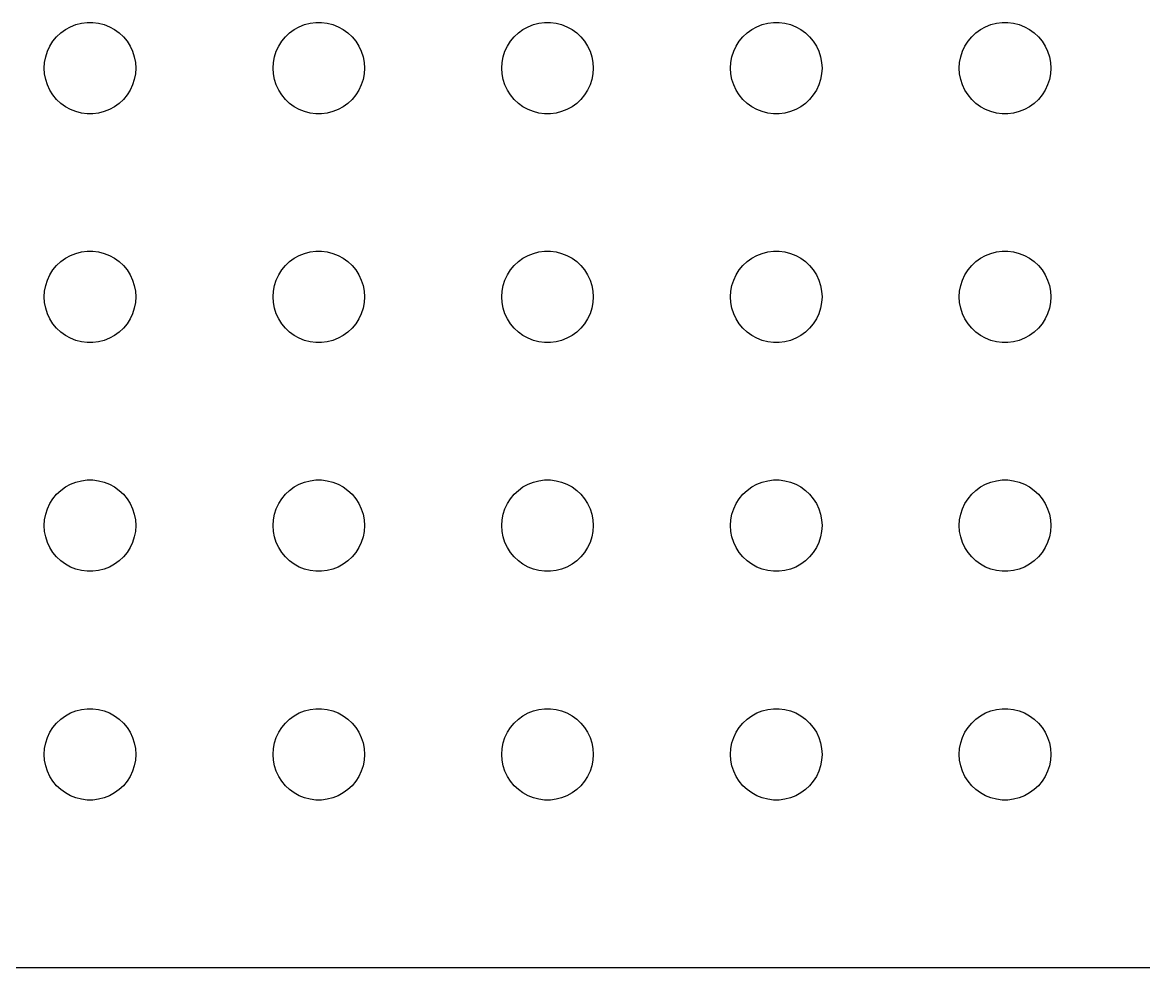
# Model space of a CAD drawing. Header units: metres. Extents: x -150 to 150, y -37 to 37.
# Drawn here: x -114.72 to -77.96, y -36.99 to -6 of the extents above; entities that cross this region are included whole.
import ezdxf

# ---------------------------------------------------------------- set-up
doc = ezdxf.new("R2010")
doc.units = ezdxf.units.M

msp = doc.modelspace()

# ---------------------------------------------------------------- linework, layer by layer
for p, q in [((-113.456, -6.34422), (-113.304, -6.23351)), ((-113.304, -6.23351), (-113.139, -6.14275)), ((-113.139, -6.14275), (-112.964, -6.07341)), ((-112.964, -6.07341), (-112.781, -6.02657)), ((-112.781, -6.02657), (-112.594, -6.00294)), ((-112.594, -6.00294), (-112.406, -6.00294)), ((-112.406, -6.00294), (-112.219, -6.02657)), ((-112.219, -6.02657), (-112.036, -6.07341)), ((-112.036, -6.07341), (-111.861, -6.14275)), ((-111.861, -6.14275), (-111.696, -6.23351)), ((-111.696, -6.23351), (-111.544, -6.34422)), ((-105.956, -6.34422), (-105.804, -6.23351)), ((-105.804, -6.23351), (-105.639, -6.14275)), ((-105.639, -6.14275), (-105.464, -6.07341)), ((-105.464, -6.07341), (-105.281, -6.02657)), ((-105.281, -6.02657), (-105.094, -6.00294)), ((-105.094, -6.00294), (-104.906, -6.00294)), ((-104.906, -6.00294), (-104.719, -6.02657)), ((-104.719, -6.02657), (-104.536, -6.07341)), ((-104.536, -6.07341), (-104.361, -6.14275)), ((-104.361, -6.14275), (-104.196, -6.23351)), ((-104.196, -6.23351), (-104.044, -6.34422)), ((-98.4561, -6.34422), (-98.3037, -6.23351)), ((-98.3037, -6.23351), (-98.1387, -6.14275)), ((-98.1387, -6.14275), (-97.9635, -6.07341)), ((-97.9635, -6.07341), (-97.7811, -6.02657)), ((-97.7811, -6.02657), (-97.5942, -6.00294)), ((-97.5942, -6.00294), (-97.4058, -6.00294)), ((-97.4058, -6.00294), (-97.2189, -6.02657)), ((-97.2189, -6.02657), (-97.0365, -6.07341)), ((-97.0365, -6.07341), (-96.8613, -6.14275)), ((-96.8613, -6.14275), (-96.6963, -6.23351)), ((-96.6963, -6.23351), (-96.5439, -6.34422)), ((-90.9561, -6.34422), (-90.8037, -6.23351)), ((-90.8037, -6.23351), (-90.6387, -6.14275)), ((-90.6387, -6.14275), (-90.4635, -6.07341)), ((-90.4635, -6.07341), (-90.2811, -6.02657)), ((-90.2811, -6.02657), (-90.0942, -6.00294)), ((-90.0942, -6.00294), (-89.9058, -6.00294)), ((-89.9058, -6.00294), (-89.7189, -6.02657)), ((-89.7189, -6.02657), (-89.5365, -6.07341)), ((-89.5365, -6.07341), (-89.3613, -6.14275)), ((-89.3613, -6.14275), (-89.1963, -6.23351)), ((-89.1963, -6.23351), (-89.0439, -6.34422)), ((-83.4561, -6.34422), (-83.3037, -6.23351)), ((-83.3037, -6.23351), (-83.1387, -6.14275)), ((-83.1387, -6.14275), (-82.9635, -6.07341)), ((-82.9635, -6.07341), (-82.7811, -6.02657)), ((-82.7811, -6.02657), (-82.5942, -6.00294)), ((-82.5942, -6.00294), (-82.4058, -6.00294)), ((-82.4058, -6.00294), (-82.2189, -6.02657)), ((-82.2189, -6.02657), (-82.0365, -6.07341)), ((-82.0365, -6.07341), (-81.8613, -6.14275)), ((-81.8613, -6.14275), (-81.6963, -6.23351)), ((-81.6963, -6.23351), (-81.5439, -6.34422)), ((-113.714, -6.61832), (-113.593, -6.47318)), ((-113.593, -6.47318), (-113.456, -6.34422)), ((-111.544, -6.34422), (-111.407, -6.47318)), ((-111.407, -6.47318), (-111.286, -6.61832)), ((-106.214, -6.61832), (-106.093, -6.47318)), ((-106.093, -6.47318), (-105.956, -6.34422)), ((-104.044, -6.34422), (-103.907, -6.47318)), ((-103.907, -6.47318), (-103.786, -6.61832)), ((-98.7135, -6.61832), (-98.5934, -6.47318)), ((-98.5934, -6.47318), (-98.4561, -6.34422)), ((-96.5439, -6.34422), (-96.4065, -6.47318)), ((-96.4065, -6.47318), (-96.2865, -6.61832)), ((-91.2135, -6.61832), (-91.0934, -6.47318)), ((-91.0934, -6.47318), (-90.9561, -6.34422)), ((-89.0439, -6.34422), (-88.9065, -6.47318)), ((-88.9065, -6.47318), (-88.7865, -6.61832)), ((-83.7135, -6.61832), (-83.5934, -6.47318)), ((-83.5934, -6.47318), (-83.4561, -6.34422)), ((-81.5439, -6.34422), (-81.4065, -6.47318)), ((-81.4065, -6.47318), (-81.2865, -6.61832)), ((-113.953, -7.12695), (-113.895, -6.9478)), ((-113.895, -6.9478), (-113.814, -6.77736)), ((-113.814, -6.77736), (-113.714, -6.61832)), ((-111.286, -6.61832), (-111.186, -6.77736)), ((-111.186, -6.77736), (-111.105, -6.9478)), ((-111.105, -6.9478), (-111.047, -7.12695)), ((-106.453, -7.12695), (-106.395, -6.9478)), ((-106.395, -6.9478), (-106.314, -6.77736)), ((-106.314, -6.77736), (-106.214, -6.61832)), ((-103.786, -6.61832), (-103.686, -6.77736)), ((-103.686, -6.77736), (-103.605, -6.9478)), ((-103.605, -6.9478), (-103.547, -7.12695)), ((-98.9529, -7.12695), (-98.8947, -6.9478)), ((-98.8947, -6.9478), (-98.8145, -6.77736)), ((-98.8145, -6.77736), (-98.7135, -6.61832)), ((-96.2865, -6.61832), (-96.1855, -6.77736)), ((-96.1855, -6.77736), (-96.1053, -6.9478)), ((-96.1053, -6.9478), (-96.0471, -7.12695)), ((-91.4529, -7.12695), (-91.3947, -6.9478)), ((-91.3947, -6.9478), (-91.3145, -6.77736)), ((-91.3145, -6.77736), (-91.2135, -6.61832)), ((-88.7865, -6.61832), (-88.6855, -6.77736)), ((-88.6855, -6.77736), (-88.6053, -6.9478)), ((-88.6053, -6.9478), (-88.5471, -7.12695)), ((-83.9529, -7.12695), (-83.8947, -6.9478)), ((-83.8947, -6.9478), (-83.8145, -6.77736)), ((-83.8145, -6.77736), (-83.7135, -6.61832)), ((-81.2865, -6.61832), (-81.1855, -6.77736)), ((-81.1855, -6.77736), (-81.1053, -6.9478)), ((-81.1053, -6.9478), (-81.0471, -7.12695)), ((-114, -7.5), (-113.988, -7.312)), ((-113.988, -7.312), (-113.953, -7.12695)), ((-111.047, -7.12695), (-111.012, -7.312)), ((-111.012, -7.312), (-111, -7.5)), ((-106.5, -7.5), (-106.488, -7.312)), ((-106.488, -7.312), (-106.453, -7.12695)), ((-103.547, -7.12695), (-103.512, -7.312)), ((-103.512, -7.312), (-103.5, -7.5)), ((-99, -7.5), (-98.9882, -7.312)), ((-98.9882, -7.312), (-98.9529, -7.12695)), ((-96.0471, -7.12695), (-96.0118, -7.312)), ((-96.0118, -7.312), (-96, -7.5)), ((-91.5, -7.5), (-91.4882, -7.312)), ((-91.4882, -7.312), (-91.4529, -7.12695)), ((-88.5471, -7.12695), (-88.5118, -7.312)), ((-88.5118, -7.312), (-88.5, -7.5)), ((-84, -7.5), (-83.9882, -7.312)), ((-83.9882, -7.312), (-83.9529, -7.12695)), ((-81.0471, -7.12695), (-81.0118, -7.312)), ((-81.0118, -7.312), (-81, -7.5)), ((-113.988, -7.68799), (-114, -7.5)), ((-113.953, -7.87303), (-113.988, -7.68799)), ((-111.012, -7.68799), (-111.047, -7.87303)), ((-111, -7.5), (-111.012, -7.68799)), ((-106.488, -7.68799), (-106.5, -7.5)), ((-106.453, -7.87303), (-106.488, -7.68799)), ((-103.512, -7.68799), (-103.547, -7.87303)), ((-103.5, -7.5), (-103.512, -7.68799)), ((-98.9882, -7.68799), (-99, -7.5)), ((-98.9529, -7.87303), (-98.9882, -7.68799)), ((-96.0118, -7.68799), (-96.0471, -7.87303)), ((-96, -7.5), (-96.0118, -7.68799)), ((-91.4882, -7.68799), (-91.5, -7.5)), ((-91.4529, -7.87303), (-91.4882, -7.68799)), ((-88.5118, -7.68799), (-88.5471, -7.87303)), ((-88.5, -7.5), (-88.5118, -7.68799)), ((-83.9882, -7.68799), (-84, -7.5)), ((-83.9529, -7.87303), (-83.9882, -7.68799)), ((-81.0118, -7.68799), (-81.0471, -7.87303)), ((-81, -7.5), (-81.0118, -7.68799)), ((-113.895, -8.05219), (-113.953, -7.87303)), ((-113.814, -8.22263), (-113.895, -8.05219)), ((-111.105, -8.05219), (-111.186, -8.22263)), ((-111.047, -7.87303), (-111.105, -8.05219)), ((-106.395, -8.05219), (-106.453, -7.87303)), ((-106.314, -8.22263), (-106.395, -8.05219)), ((-103.605, -8.05219), (-103.686, -8.22263)), ((-103.547, -7.87303), (-103.605, -8.05219)), ((-98.8947, -8.05219), (-98.9529, -7.87303)), ((-98.8145, -8.22263), (-98.8947, -8.05219)), ((-96.1053, -8.05219), (-96.1855, -8.22263)), ((-96.0471, -7.87303), (-96.1053, -8.05219)), ((-91.3947, -8.05219), (-91.4529, -7.87303)), ((-91.3145, -8.22263), (-91.3947, -8.05219)), ((-88.6053, -8.05219), (-88.6855, -8.22263)), ((-88.5471, -7.87303), (-88.6053, -8.05219)), ((-83.8947, -8.05219), (-83.9529, -7.87303)), ((-83.8145, -8.22263), (-83.8947, -8.05219)), ((-81.1053, -8.05219), (-81.1855, -8.22263)), ((-81.0471, -7.87303), (-81.1053, -8.05219)), ((-113.714, -8.38167), (-113.814, -8.22263)), ((-113.593, -8.52681), (-113.714, -8.38167)), ((-111.286, -8.38167), (-111.407, -8.52681)), ((-111.186, -8.22263), (-111.286, -8.38167)), ((-106.214, -8.38167), (-106.314, -8.22263)), ((-106.093, -8.52681), (-106.214, -8.38167)), ((-103.786, -8.38167), (-103.907, -8.52681)), ((-103.686, -8.22263), (-103.786, -8.38167)), ((-98.7135, -8.38167), (-98.8145, -8.22263)), ((-98.5934, -8.52681), (-98.7135, -8.38167)), ((-96.2865, -8.38167), (-96.4065, -8.52681)), ((-96.1855, -8.22263), (-96.2865, -8.38167)), ((-91.2135, -8.38167), (-91.3145, -8.22263)), ((-91.0934, -8.52681), (-91.2135, -8.38167)), ((-88.7865, -8.38167), (-88.9065, -8.52681)), ((-88.6855, -8.22263), (-88.7865, -8.38167)), ((-83.7135, -8.38167), (-83.8145, -8.22263)), ((-83.5934, -8.52681), (-83.7135, -8.38167)), ((-81.2865, -8.38167), (-81.4065, -8.52681)), ((-81.1855, -8.22263), (-81.2865, -8.38167)), ((-113.456, -8.65576), (-113.593, -8.52681)), ((-113.304, -8.76648), (-113.456, -8.65576)), ((-113.139, -8.85724), (-113.304, -8.76648)), ((-111.696, -8.76648), (-111.861, -8.85724)), ((-111.544, -8.65576), (-111.696, -8.76648)), ((-111.407, -8.52681), (-111.544, -8.65576)), ((-105.956, -8.65576), (-106.093, -8.52681)), ((-105.804, -8.76648), (-105.956, -8.65576)), ((-105.639, -8.85724), (-105.804, -8.76648)), ((-104.196, -8.76648), (-104.361, -8.85724)), ((-104.044, -8.65576), (-104.196, -8.76648)), ((-103.907, -8.52681), (-104.044, -8.65576)), ((-98.4561, -8.65576), (-98.5934, -8.52681)), ((-98.3037, -8.76648), (-98.4561, -8.65576)), ((-98.1387, -8.85724), (-98.3037, -8.76648)), ((-96.6963, -8.76648), (-96.8613, -8.85724)), ((-96.5439, -8.65576), (-96.6963, -8.76648)), ((-96.4065, -8.52681), (-96.5439, -8.65576)), ((-90.9561, -8.65576), (-91.0934, -8.52681)), ((-90.8037, -8.76648), (-90.9561, -8.65576)), ((-90.6387, -8.85724), (-90.8037, -8.76648)), ((-89.1963, -8.76648), (-89.3613, -8.85724)), ((-89.0439, -8.65576), (-89.1963, -8.76648)), ((-88.9065, -8.52681), (-89.0439, -8.65576)), ((-83.4561, -8.65576), (-83.5934, -8.52681)), ((-83.3037, -8.76648), (-83.4561, -8.65576)), ((-83.1387, -8.85724), (-83.3037, -8.76648)), ((-81.6963, -8.76648), (-81.8613, -8.85724)), ((-81.5439, -8.65576), (-81.6963, -8.76648)), ((-81.4065, -8.52681), (-81.5439, -8.65576)), ((-112.964, -8.92657), (-113.139, -8.85724)), ((-112.781, -8.97342), (-112.964, -8.92657)), ((-112.594, -8.99704), (-112.781, -8.97342)), ((-112.406, -8.99704), (-112.594, -8.99704)), ((-112.219, -8.97342), (-112.406, -8.99704)), ((-112.036, -8.92657), (-112.219, -8.97342)), ((-111.861, -8.85724), (-112.036, -8.92657)), ((-105.464, -8.92657), (-105.639, -8.85724)), ((-105.281, -8.97342), (-105.464, -8.92657)), ((-105.094, -8.99704), (-105.281, -8.97342)), ((-104.906, -8.99704), (-105.094, -8.99704)), ((-104.719, -8.97342), (-104.906, -8.99704)), ((-104.536, -8.92657), (-104.719, -8.97342)), ((-104.361, -8.85724), (-104.536, -8.92657)), ((-97.9635, -8.92657), (-98.1387, -8.85724)), ((-97.7811, -8.97342), (-97.9635, -8.92657)), ((-97.5942, -8.99704), (-97.7811, -8.97342)), ((-97.4058, -8.99704), (-97.5942, -8.99704)), ((-97.2189, -8.97342), (-97.4058, -8.99704)), ((-97.0365, -8.92657), (-97.2189, -8.97342)), ((-96.8613, -8.85724), (-97.0365, -8.92657)), ((-90.4635, -8.92657), (-90.6387, -8.85724)), ((-90.2811, -8.97342), (-90.4635, -8.92657)), ((-90.0942, -8.99704), (-90.2811, -8.97342)), ((-89.9058, -8.99704), (-90.0942, -8.99704)), ((-89.7189, -8.97342), (-89.9058, -8.99704)), ((-89.5365, -8.92657), (-89.7189, -8.97342)), ((-89.3613, -8.85724), (-89.5365, -8.92657)), ((-82.9635, -8.92657), (-83.1387, -8.85724)), ((-82.7811, -8.97342), (-82.9635, -8.92657)), ((-82.5942, -8.99704), (-82.7811, -8.97342)), ((-82.4058, -8.99704), (-82.5942, -8.99704)), ((-82.2189, -8.97342), (-82.4058, -8.99704)), ((-82.0365, -8.92657), (-82.2189, -8.97342)), ((-81.8613, -8.85724), (-82.0365, -8.92657)), ((-113.139, -13.6427), (-112.964, -13.5734)), ((-112.964, -13.5734), (-112.781, -13.5266)), ((-112.781, -13.5266), (-112.594, -13.5029)), ((-112.594, -13.5029), (-112.406, -13.5029)), ((-112.406, -13.5029), (-112.219, -13.5266)), ((-112.219, -13.5266), (-112.036, -13.5734)), ((-112.036, -13.5734), (-111.861, -13.6427)), ((-105.639, -13.6427), (-105.464, -13.5734)), ((-105.464, -13.5734), (-105.281, -13.5266)), ((-105.281, -13.5266), (-105.094, -13.5029)), ((-105.094, -13.5029), (-104.906, -13.5029)), ((-104.906, -13.5029), (-104.719, -13.5266)), ((-104.719, -13.5266), (-104.536, -13.5734)), ((-104.536, -13.5734), (-104.361, -13.6427)), ((-98.1387, -13.6427), (-97.9635, -13.5734)), ((-97.9635, -13.5734), (-97.7811, -13.5266)), ((-97.7811, -13.5266), (-97.5942, -13.5029)), ((-97.5942, -13.5029), (-97.4058, -13.5029)), ((-97.4058, -13.5029), (-97.2189, -13.5266)), ((-97.2189, -13.5266), (-97.0365, -13.5734)), ((-97.0365, -13.5734), (-96.8613, -13.6427)), ((-90.6387, -13.6427), (-90.4635, -13.5734)), ((-90.4635, -13.5734), (-90.2811, -13.5266)), ((-90.2811, -13.5266), (-90.0942, -13.5029)), ((-90.0942, -13.5029), (-89.9058, -13.5029)), ((-89.9058, -13.5029), (-89.7189, -13.5266)), ((-89.7189, -13.5266), (-89.5365, -13.5734)), ((-89.5365, -13.5734), (-89.3613, -13.6427)), ((-83.1387, -13.6427), (-82.9635, -13.5734)), ((-82.9635, -13.5734), (-82.7811, -13.5266)), ((-82.7811, -13.5266), (-82.5942, -13.5029)), ((-82.5942, -13.5029), (-82.4058, -13.5029)), ((-82.4058, -13.5029), (-82.2189, -13.5266)), ((-82.2189, -13.5266), (-82.0365, -13.5734)), ((-82.0365, -13.5734), (-81.8613, -13.6427)), ((-113.593, -13.9732), (-113.456, -13.8442)), ((-113.456, -13.8442), (-113.304, -13.7335)), ((-113.304, -13.7335), (-113.139, -13.6427)), ((-111.861, -13.6427), (-111.696, -13.7335)), ((-111.696, -13.7335), (-111.544, -13.8442)), ((-111.544, -13.8442), (-111.407, -13.9732)), ((-106.093, -13.9732), (-105.956, -13.8442)), ((-105.956, -13.8442), (-105.804, -13.7335)), ((-105.804, -13.7335), (-105.639, -13.6427)), ((-104.361, -13.6427), (-104.196, -13.7335)), ((-104.196, -13.7335), (-104.044, -13.8442)), ((-104.044, -13.8442), (-103.907, -13.9732)), ((-98.5934, -13.9732), (-98.4561, -13.8442)), ((-98.4561, -13.8442), (-98.3037, -13.7335)), ((-98.3037, -13.7335), (-98.1387, -13.6427)), ((-96.8613, -13.6427), (-96.6963, -13.7335)), ((-96.6963, -13.7335), (-96.5439, -13.8442)), ((-96.5439, -13.8442), (-96.4065, -13.9732)), ((-91.0934, -13.9732), (-90.9561, -13.8442)), ((-90.9561, -13.8442), (-90.8037, -13.7335)), ((-90.8037, -13.7335), (-90.6387, -13.6427)), ((-89.3613, -13.6427), (-89.1963, -13.7335)), ((-89.1963, -13.7335), (-89.0439, -13.8442)), ((-89.0439, -13.8442), (-88.9065, -13.9732)), ((-83.5934, -13.9732), (-83.4561, -13.8442)), ((-83.4561, -13.8442), (-83.3037, -13.7335)), ((-83.3037, -13.7335), (-83.1387, -13.6427)), ((-81.8613, -13.6427), (-81.6963, -13.7335)), ((-81.6963, -13.7335), (-81.5439, -13.8442)), ((-81.5439, -13.8442), (-81.4065, -13.9732)), ((-113.895, -14.4478), (-113.814, -14.2774)), ((-113.814, -14.2774), (-113.714, -14.1183)), ((-113.714, -14.1183), (-113.593, -13.9732)), ((-111.407, -13.9732), (-111.286, -14.1183)), ((-111.286, -14.1183), (-111.186, -14.2774)), ((-111.186, -14.2774), (-111.105, -14.4478)), ((-106.395, -14.4478), (-106.314, -14.2774)), ((-106.314, -14.2774), (-106.214, -14.1183)), ((-106.214, -14.1183), (-106.093, -13.9732)), ((-103.907, -13.9732), (-103.786, -14.1183)), ((-103.786, -14.1183), (-103.686, -14.2774)), ((-103.686, -14.2774), (-103.605, -14.4478)), ((-98.8947, -14.4478), (-98.8145, -14.2774)), ((-98.8145, -14.2774), (-98.7135, -14.1183)), ((-98.7135, -14.1183), (-98.5934, -13.9732)), ((-96.4065, -13.9732), (-96.2865, -14.1183)), ((-96.2865, -14.1183), (-96.1855, -14.2774)), ((-96.1855, -14.2774), (-96.1053, -14.4478)), ((-91.3947, -14.4478), (-91.3145, -14.2774)), ((-91.3145, -14.2774), (-91.2135, -14.1183)), ((-91.2135, -14.1183), (-91.0934, -13.9732)), ((-88.9065, -13.9732), (-88.7865, -14.1183)), ((-88.7865, -14.1183), (-88.6855, -14.2774)), ((-88.6855, -14.2774), (-88.6053, -14.4478)), ((-83.8947, -14.4478), (-83.8145, -14.2774)), ((-83.8145, -14.2774), (-83.7135, -14.1183)), ((-83.7135, -14.1183), (-83.5934, -13.9732)), ((-81.4065, -13.9732), (-81.2865, -14.1183)), ((-81.2865, -14.1183), (-81.1855, -14.2774)), ((-81.1855, -14.2774), (-81.1053, -14.4478)), ((-113.988, -14.812), (-113.953, -14.627)), ((-113.953, -14.627), (-113.895, -14.4478)), ((-111.105, -14.4478), (-111.047, -14.627)), ((-111.047, -14.627), (-111.012, -14.812)), ((-106.488, -14.812), (-106.453, -14.627)), ((-106.453, -14.627), (-106.395, -14.4478)), ((-103.605, -14.4478), (-103.547, -14.627)), ((-103.547, -14.627), (-103.512, -14.812)), ((-98.9882, -14.812), (-98.9529, -14.627)), ((-98.9529, -14.627), (-98.8947, -14.4478)), ((-96.1053, -14.4478), (-96.0471, -14.627)), ((-96.0471, -14.627), (-96.0118, -14.812)), ((-91.4882, -14.812), (-91.4529, -14.627)), ((-91.4529, -14.627), (-91.3947, -14.4478)), ((-88.6053, -14.4478), (-88.5471, -14.627)), ((-88.5471, -14.627), (-88.5118, -14.812)), ((-83.9882, -14.812), (-83.9529, -14.627)), ((-83.9529, -14.627), (-83.8947, -14.4478)), ((-81.1053, -14.4478), (-81.0471, -14.627)), ((-81.0471, -14.627), (-81.0118, -14.812)), ((-114, -15), (-113.988, -14.812)), ((-113.988, -15.188), (-114, -15)), ((-111.012, -14.812), (-111, -15)), ((-111, -15), (-111.012, -15.188)), ((-106.5, -15), (-106.488, -14.812)), ((-106.488, -15.188), (-106.5, -15)), ((-103.512, -14.812), (-103.5, -15)), ((-103.5, -15), (-103.512, -15.188)), ((-99, -15), (-98.9882, -14.812)), ((-98.9882, -15.188), (-99, -15)), ((-96.0118, -14.812), (-96, -15)), ((-96, -15), (-96.0118, -15.188)), ((-91.5, -15), (-91.4882, -14.812)), ((-91.4882, -15.188), (-91.5, -15)), ((-88.5118, -14.812), (-88.5, -15)), ((-88.5, -15), (-88.5118, -15.188)), ((-84, -15), (-83.9882, -14.812)), ((-83.9882, -15.188), (-84, -15)), ((-81.0118, -14.812), (-81, -15)), ((-81, -15), (-81.0118, -15.188)), ((-113.953, -15.373), (-113.988, -15.188)), ((-113.895, -15.5522), (-113.953, -15.373)), ((-111.047, -15.373), (-111.105, -15.5522)), ((-111.012, -15.188), (-111.047, -15.373)), ((-106.453, -15.373), (-106.488, -15.188)), ((-106.395, -15.5522), (-106.453, -15.373)), ((-103.547, -15.373), (-103.605, -15.5522)), ((-103.512, -15.188), (-103.547, -15.373)), ((-98.9529, -15.373), (-98.9882, -15.188)), ((-98.8947, -15.5522), (-98.9529, -15.373)), ((-96.0471, -15.373), (-96.1053, -15.5522)), ((-96.0118, -15.188), (-96.0471, -15.373)), ((-91.4529, -15.373), (-91.4882, -15.188)), ((-91.3947, -15.5522), (-91.4529, -15.373)), ((-88.5471, -15.373), (-88.6053, -15.5522)), ((-88.5118, -15.188), (-88.5471, -15.373)), ((-83.9529, -15.373), (-83.9882, -15.188)), ((-83.8947, -15.5522), (-83.9529, -15.373)), ((-81.0471, -15.373), (-81.1053, -15.5522)), ((-81.0118, -15.188), (-81.0471, -15.373)), ((-113.814, -15.7226), (-113.895, -15.5522)), ((-113.714, -15.8817), (-113.814, -15.7226)), ((-111.186, -15.7226), (-111.286, -15.8817)), ((-111.105, -15.5522), (-111.186, -15.7226)), ((-106.314, -15.7226), (-106.395, -15.5522)), ((-106.214, -15.8817), (-106.314, -15.7226)), ((-103.686, -15.7226), (-103.786, -15.8817)), ((-103.605, -15.5522), (-103.686, -15.7226)), ((-98.8145, -15.7226), (-98.8947, -15.5522)), ((-98.7135, -15.8817), (-98.8145, -15.7226)), ((-96.1855, -15.7226), (-96.2865, -15.8817)), ((-96.1053, -15.5522), (-96.1855, -15.7226)), ((-91.3145, -15.7226), (-91.3947, -15.5522)), ((-91.2135, -15.8817), (-91.3145, -15.7226)), ((-88.6855, -15.7226), (-88.7865, -15.8817)), ((-88.6053, -15.5522), (-88.6855, -15.7226)), ((-83.8145, -15.7226), (-83.8947, -15.5522)), ((-83.7135, -15.8817), (-83.8145, -15.7226)), ((-81.1855, -15.7226), (-81.2865, -15.8817)), ((-81.1053, -15.5522), (-81.1855, -15.7226)), ((-113.593, -16.0268), (-113.714, -15.8817)), ((-113.456, -16.1558), (-113.593, -16.0268)), ((-113.304, -16.2665), (-113.456, -16.1558)), ((-111.544, -16.1558), (-111.696, -16.2665)), ((-111.407, -16.0268), (-111.544, -16.1558)), ((-111.286, -15.8817), (-111.407, -16.0268)), ((-106.093, -16.0268), (-106.214, -15.8817)), ((-105.956, -16.1558), (-106.093, -16.0268)), ((-105.804, -16.2665), (-105.956, -16.1558)), ((-104.044, -16.1558), (-104.196, -16.2665)), ((-103.907, -16.0268), (-104.044, -16.1558)), ((-103.786, -15.8817), (-103.907, -16.0268)), ((-98.5934, -16.0268), (-98.7135, -15.8817)), ((-98.4561, -16.1558), (-98.5934, -16.0268)), ((-98.3037, -16.2665), (-98.4561, -16.1558)), ((-96.5439, -16.1558), (-96.6963, -16.2665)), ((-96.4065, -16.0268), (-96.5439, -16.1558)), ((-96.2865, -15.8817), (-96.4065, -16.0268)), ((-91.0934, -16.0268), (-91.2135, -15.8817)), ((-90.9561, -16.1558), (-91.0934, -16.0268)), ((-90.8037, -16.2665), (-90.9561, -16.1558)), ((-89.0439, -16.1558), (-89.1963, -16.2665)), ((-88.9065, -16.0268), (-89.0439, -16.1558)), ((-88.7865, -15.8817), (-88.9065, -16.0268)), ((-83.5934, -16.0268), (-83.7135, -15.8817)), ((-83.4561, -16.1558), (-83.5934, -16.0268)), ((-83.3037, -16.2665), (-83.4561, -16.1558)), ((-81.5439, -16.1558), (-81.6963, -16.2665)), ((-81.4065, -16.0268), (-81.5439, -16.1558)), ((-81.2865, -15.8817), (-81.4065, -16.0268)), ((-113.139, -16.3572), (-113.304, -16.2665)), ((-112.964, -16.4266), (-113.139, -16.3572)), ((-112.781, -16.4734), (-112.964, -16.4266)), ((-112.594, -16.497), (-112.781, -16.4734)), ((-112.406, -16.497), (-112.594, -16.497)), ((-112.219, -16.4734), (-112.406, -16.497)), ((-112.036, -16.4266), (-112.219, -16.4734)), ((-111.861, -16.3572), (-112.036, -16.4266)), ((-111.696, -16.2665), (-111.861, -16.3572)), ((-105.639, -16.3572), (-105.804, -16.2665)), ((-105.464, -16.4266), (-105.639, -16.3572)), ((-105.281, -16.4734), (-105.464, -16.4266)), ((-105.094, -16.497), (-105.281, -16.4734)), ((-104.906, -16.497), (-105.094, -16.497)), ((-104.719, -16.4734), (-104.906, -16.497)), ((-104.536, -16.4266), (-104.719, -16.4734)), ((-104.361, -16.3572), (-104.536, -16.4266)), ((-104.196, -16.2665), (-104.361, -16.3572)), ((-98.1387, -16.3572), (-98.3037, -16.2665)), ((-97.9635, -16.4266), (-98.1387, -16.3572)), ((-97.7811, -16.4734), (-97.9635, -16.4266)), ((-97.5942, -16.497), (-97.7811, -16.4734)), ((-97.4058, -16.497), (-97.5942, -16.497)), ((-97.2189, -16.4734), (-97.4058, -16.497)), ((-97.0365, -16.4266), (-97.2189, -16.4734)), ((-96.8613, -16.3572), (-97.0365, -16.4266)), ((-96.6963, -16.2665), (-96.8613, -16.3572)), ((-90.6387, -16.3572), (-90.8037, -16.2665)), ((-90.4635, -16.4266), (-90.6387, -16.3572)), ((-90.2811, -16.4734), (-90.4635, -16.4266)), ((-90.0942, -16.497), (-90.2811, -16.4734)), ((-89.9058, -16.497), (-90.0942, -16.497)), ((-89.7189, -16.4734), (-89.9058, -16.497)), ((-89.5365, -16.4266), (-89.7189, -16.4734)), ((-89.3613, -16.3572), (-89.5365, -16.4266)), ((-89.1963, -16.2665), (-89.3613, -16.3572)), ((-83.1387, -16.3572), (-83.3037, -16.2665)), ((-82.9635, -16.4266), (-83.1387, -16.3572)), ((-82.7811, -16.4734), (-82.9635, -16.4266)), ((-82.5942, -16.497), (-82.7811, -16.4734)), ((-82.4058, -16.497), (-82.5942, -16.497)), ((-82.2189, -16.4734), (-82.4058, -16.497)), ((-82.0365, -16.4266), (-82.2189, -16.4734)), ((-81.8613, -16.3572), (-82.0365, -16.4266)), ((-81.6963, -16.2665), (-81.8613, -16.3572)), ((-113.456, -21.3442), (-113.304, -21.2335)), ((-113.304, -21.2335), (-113.139, -21.1427)), ((-113.139, -21.1427), (-112.964, -21.0734)), ((-112.964, -21.0734), (-112.781, -21.0266)), ((-112.781, -21.0266), (-112.594, -21.003)), ((-112.594, -21.003), (-112.406, -21.003)), ((-112.406, -21.003), (-112.219, -21.0266)), ((-112.219, -21.0266), (-112.036, -21.0734)), ((-112.036, -21.0734), (-111.861, -21.1427)), ((-111.861, -21.1427), (-111.696, -21.2335)), ((-111.696, -21.2335), (-111.544, -21.3442)), ((-105.956, -21.3442), (-105.804, -21.2335)), ((-105.804, -21.2335), (-105.639, -21.1427)), ((-105.639, -21.1427), (-105.464, -21.0734)), ((-105.464, -21.0734), (-105.281, -21.0266)), ((-105.281, -21.0266), (-105.094, -21.003)), ((-105.094, -21.003), (-104.906, -21.003)), ((-104.906, -21.003), (-104.719, -21.0266)), ((-104.719, -21.0266), (-104.536, -21.0734)), ((-104.536, -21.0734), (-104.361, -21.1427)), ((-104.361, -21.1427), (-104.196, -21.2335)), ((-104.196, -21.2335), (-104.044, -21.3442)), ((-98.4561, -21.3442), (-98.3037, -21.2335)), ((-98.3037, -21.2335), (-98.1387, -21.1427)), ((-98.1387, -21.1427), (-97.9635, -21.0734)), ((-97.9635, -21.0734), (-97.7811, -21.0266)), ((-97.7811, -21.0266), (-97.5942, -21.003)), ((-97.5942, -21.003), (-97.4058, -21.003)), ((-97.4058, -21.003), (-97.2189, -21.0266)), ((-97.2189, -21.0266), (-97.0365, -21.0734)), ((-97.0365, -21.0734), (-96.8613, -21.1427)), ((-96.8613, -21.1427), (-96.6963, -21.2335)), ((-96.6963, -21.2335), (-96.5439, -21.3442)), ((-90.9561, -21.3442), (-90.8037, -21.2335)), ((-90.8037, -21.2335), (-90.6387, -21.1427)), ((-90.6387, -21.1427), (-90.4635, -21.0734)), ((-90.4635, -21.0734), (-90.2811, -21.0266)), ((-90.2811, -21.0266), (-90.0942, -21.003)), ((-90.0942, -21.003), (-89.9058, -21.003)), ((-89.9058, -21.003), (-89.7189, -21.0266)), ((-89.7189, -21.0266), (-89.5365, -21.0734)), ((-89.5365, -21.0734), (-89.3613, -21.1427)), ((-89.3613, -21.1427), (-89.1963, -21.2335)), ((-89.1963, -21.2335), (-89.0439, -21.3442)), ((-83.4561, -21.3442), (-83.3037, -21.2335)), ((-83.3037, -21.2335), (-83.1387, -21.1427)), ((-83.1387, -21.1427), (-82.9635, -21.0734)), ((-82.9635, -21.0734), (-82.7811, -21.0266)), ((-82.7811, -21.0266), (-82.5942, -21.003)), ((-82.5942, -21.003), (-82.4058, -21.003)), ((-82.4058, -21.003), (-82.2189, -21.0266)), ((-82.2189, -21.0266), (-82.0365, -21.0734)), ((-82.0365, -21.0734), (-81.8613, -21.1427)), ((-81.8613, -21.1427), (-81.6963, -21.2335)), ((-81.6963, -21.2335), (-81.5439, -21.3442)), ((-113.814, -21.7774), (-113.714, -21.6183)), ((-113.714, -21.6183), (-113.593, -21.4732)), ((-113.593, -21.4732), (-113.456, -21.3442)), ((-111.544, -21.3442), (-111.407, -21.4732)), ((-111.407, -21.4732), (-111.286, -21.6183)), ((-111.286, -21.6183), (-111.186, -21.7774)), ((-106.314, -21.7774), (-106.214, -21.6183)), ((-106.214, -21.6183), (-106.093, -21.4732)), ((-106.093, -21.4732), (-105.956, -21.3442)), ((-104.044, -21.3442), (-103.907, -21.4732)), ((-103.907, -21.4732), (-103.786, -21.6183)), ((-103.786, -21.6183), (-103.686, -21.7774)), ((-98.8145, -21.7774), (-98.7135, -21.6183)), ((-98.7135, -21.6183), (-98.5934, -21.4732)), ((-98.5934, -21.4732), (-98.4561, -21.3442)), ((-96.5439, -21.3442), (-96.4065, -21.4732)), ((-96.4065, -21.4732), (-96.2865, -21.6183)), ((-96.2865, -21.6183), (-96.1855, -21.7774)), ((-91.3145, -21.7774), (-91.2135, -21.6183)), ((-91.2135, -21.6183), (-91.0934, -21.4732)), ((-91.0934, -21.4732), (-90.9561, -21.3442)), ((-89.0439, -21.3442), (-88.9065, -21.4732)), ((-88.9065, -21.4732), (-88.7865, -21.6183)), ((-88.7865, -21.6183), (-88.6855, -21.7774)), ((-83.8145, -21.7774), (-83.7135, -21.6183)), ((-83.7135, -21.6183), (-83.5934, -21.4732)), ((-83.5934, -21.4732), (-83.4561, -21.3442)), ((-81.5439, -21.3442), (-81.4065, -21.4732)), ((-81.4065, -21.4732), (-81.2865, -21.6183)), ((-81.2865, -21.6183), (-81.1855, -21.7774)), ((-113.953, -22.127), (-113.895, -21.9478)), ((-113.895, -21.9478), (-113.814, -21.7774)), ((-111.186, -21.7774), (-111.105, -21.9478)), ((-111.105, -21.9478), (-111.047, -22.127)), ((-106.453, -22.127), (-106.395, -21.9478)), ((-106.395, -21.9478), (-106.314, -21.7774)), ((-103.686, -21.7774), (-103.605, -21.9478)), ((-103.605, -21.9478), (-103.547, -22.127)), ((-98.9529, -22.127), (-98.8947, -21.9478)), ((-98.8947, -21.9478), (-98.8145, -21.7774)), ((-96.1855, -21.7774), (-96.1053, -21.9478)), ((-96.1053, -21.9478), (-96.0471, -22.127)), ((-91.4529, -22.127), (-91.3947, -21.9478)), ((-91.3947, -21.9478), (-91.3145, -21.7774)), ((-88.6855, -21.7774), (-88.6053, -21.9478)), ((-88.6053, -21.9478), (-88.5471, -22.127)), ((-83.9529, -22.127), (-83.8947, -21.9478)), ((-83.8947, -21.9478), (-83.8145, -21.7774)), ((-81.1855, -21.7774), (-81.1053, -21.9478)), ((-81.1053, -21.9478), (-81.0471, -22.127)), ((-114, -22.5), (-113.988, -22.312)), ((-113.988, -22.312), (-113.953, -22.127)), ((-111.047, -22.127), (-111.012, -22.312)), ((-111.012, -22.312), (-111, -22.5)), ((-106.5, -22.5), (-106.488, -22.312)), ((-106.488, -22.312), (-106.453, -22.127)), ((-103.547, -22.127), (-103.512, -22.312)), ((-103.512, -22.312), (-103.5, -22.5)), ((-99, -22.5), (-98.9882, -22.312)), ((-98.9882, -22.312), (-98.9529, -22.127)), ((-96.0471, -22.127), (-96.0118, -22.312)), ((-96.0118, -22.312), (-96, -22.5)), ((-91.5, -22.5), (-91.4882, -22.312)), ((-91.4882, -22.312), (-91.4529, -22.127)), ((-88.5471, -22.127), (-88.5118, -22.312)), ((-88.5118, -22.312), (-88.5, -22.5)), ((-84, -22.5), (-83.9882, -22.312)), ((-83.9882, -22.312), (-83.9529, -22.127)), ((-81.0471, -22.127), (-81.0118, -22.312)), ((-81.0118, -22.312), (-81, -22.5)), ((-113.988, -22.688), (-114, -22.5)), ((-113.953, -22.873), (-113.988, -22.688)), ((-111.012, -22.688), (-111.047, -22.873)), ((-111, -22.5), (-111.012, -22.688)), ((-106.488, -22.688), (-106.5, -22.5)), ((-106.453, -22.873), (-106.488, -22.688)), ((-103.512, -22.688), (-103.547, -22.873)), ((-103.5, -22.5), (-103.512, -22.688)), ((-98.9882, -22.688), (-99, -22.5)), ((-98.9529, -22.873), (-98.9882, -22.688)), ((-96.0118, -22.688), (-96.0471, -22.873)), ((-96, -22.5), (-96.0118, -22.688)), ((-91.4882, -22.688), (-91.5, -22.5)), ((-91.4529, -22.873), (-91.4882, -22.688)), ((-88.5118, -22.688), (-88.5471, -22.873)), ((-88.5, -22.5), (-88.5118, -22.688)), ((-83.9882, -22.688), (-84, -22.5)), ((-83.9529, -22.873), (-83.9882, -22.688)), ((-81.0118, -22.688), (-81.0471, -22.873)), ((-81, -22.5), (-81.0118, -22.688)), ((-113.895, -23.0522), (-113.953, -22.873)), ((-113.814, -23.2226), (-113.895, -23.0522)), ((-111.105, -23.0522), (-111.186, -23.2226)), ((-111.047, -22.873), (-111.105, -23.0522)), ((-106.395, -23.0522), (-106.453, -22.873)), ((-106.314, -23.2226), (-106.395, -23.0522)), ((-103.605, -23.0522), (-103.686, -23.2226)), ((-103.547, -22.873), (-103.605, -23.0522)), ((-98.8947, -23.0522), (-98.9529, -22.873)), ((-98.8145, -23.2226), (-98.8947, -23.0522)), ((-96.1053, -23.0522), (-96.1855, -23.2226)), ((-96.0471, -22.873), (-96.1053, -23.0522)), ((-91.3947, -23.0522), (-91.4529, -22.873)), ((-91.3145, -23.2226), (-91.3947, -23.0522)), ((-88.6053, -23.0522), (-88.6855, -23.2226)), ((-88.5471, -22.873), (-88.6053, -23.0522)), ((-83.8947, -23.0522), (-83.9529, -22.873)), ((-83.8145, -23.2226), (-83.8947, -23.0522)), ((-81.1053, -23.0522), (-81.1855, -23.2226)), ((-81.0471, -22.873), (-81.1053, -23.0522)), ((-113.714, -23.3817), (-113.814, -23.2226)), ((-113.593, -23.5268), (-113.714, -23.3817)), ((-111.286, -23.3817), (-111.407, -23.5268)), ((-111.186, -23.2226), (-111.286, -23.3817)), ((-106.214, -23.3817), (-106.314, -23.2226)), ((-106.093, -23.5268), (-106.214, -23.3817)), ((-103.786, -23.3817), (-103.907, -23.5268)), ((-103.686, -23.2226), (-103.786, -23.3817)), ((-98.7135, -23.3817), (-98.8145, -23.2226)), ((-98.5934, -23.5268), (-98.7135, -23.3817)), ((-96.2865, -23.3817), (-96.4065, -23.5268)), ((-96.1855, -23.2226), (-96.2865, -23.3817)), ((-91.2135, -23.3817), (-91.3145, -23.2226)), ((-91.0934, -23.5268), (-91.2135, -23.3817)), ((-88.7865, -23.3817), (-88.9065, -23.5268)), ((-88.6855, -23.2226), (-88.7865, -23.3817)), ((-83.7135, -23.3817), (-83.8145, -23.2226)), ((-83.5934, -23.5268), (-83.7135, -23.3817)), ((-81.2865, -23.3817), (-81.4065, -23.5268)), ((-81.1855, -23.2226), (-81.2865, -23.3817)), ((-113.456, -23.6558), (-113.593, -23.5268)), ((-113.304, -23.7665), (-113.456, -23.6558)), ((-113.139, -23.8572), (-113.304, -23.7665)), ((-112.964, -23.9266), (-113.139, -23.8572)), ((-111.861, -23.8572), (-112.036, -23.9266)), ((-111.696, -23.7665), (-111.861, -23.8572)), ((-111.544, -23.6558), (-111.696, -23.7665)), ((-111.407, -23.5268), (-111.544, -23.6558)), ((-105.956, -23.6558), (-106.093, -23.5268)), ((-105.804, -23.7665), (-105.956, -23.6558)), ((-105.639, -23.8572), (-105.804, -23.7665)), ((-105.464, -23.9266), (-105.639, -23.8572)), ((-104.361, -23.8572), (-104.536, -23.9266)), ((-104.196, -23.7665), (-104.361, -23.8572)), ((-104.044, -23.6558), (-104.196, -23.7665)), ((-103.907, -23.5268), (-104.044, -23.6558)), ((-98.4561, -23.6558), (-98.5934, -23.5268)), ((-98.3037, -23.7665), (-98.4561, -23.6558)), ((-98.1387, -23.8572), (-98.3037, -23.7665)), ((-97.9635, -23.9266), (-98.1387, -23.8572)), ((-96.8613, -23.8572), (-97.0365, -23.9266)), ((-96.6963, -23.7665), (-96.8613, -23.8572)), ((-96.5439, -23.6558), (-96.6963, -23.7665)), ((-96.4065, -23.5268), (-96.5439, -23.6558)), ((-90.9561, -23.6558), (-91.0934, -23.5268)), ((-90.8037, -23.7665), (-90.9561, -23.6558)), ((-90.6387, -23.8572), (-90.8037, -23.7665)), ((-90.4635, -23.9266), (-90.6387, -23.8572)), ((-89.3613, -23.8572), (-89.5365, -23.9266)), ((-89.1963, -23.7665), (-89.3613, -23.8572)), ((-89.0439, -23.6558), (-89.1963, -23.7665)), ((-88.9065, -23.5268), (-89.0439, -23.6558)), ((-83.4561, -23.6558), (-83.5934, -23.5268)), ((-83.3037, -23.7665), (-83.4561, -23.6558)), ((-83.1387, -23.8572), (-83.3037, -23.7665)), ((-82.9635, -23.9266), (-83.1387, -23.8572)), ((-81.8613, -23.8572), (-82.0365, -23.9266)), ((-81.6963, -23.7665), (-81.8613, -23.8572)), ((-81.5439, -23.6558), (-81.6963, -23.7665)), ((-81.4065, -23.5268), (-81.5439, -23.6558)), ((-112.781, -23.9734), (-112.964, -23.9266)), ((-112.594, -23.997), (-112.781, -23.9734)), ((-112.406, -23.997), (-112.594, -23.997)), ((-112.219, -23.9734), (-112.406, -23.997)), ((-112.036, -23.9266), (-112.219, -23.9734)), ((-105.281, -23.9734), (-105.464, -23.9266)), ((-105.094, -23.997), (-105.281, -23.9734)), ((-104.906, -23.997), (-105.094, -23.997)), ((-104.719, -23.9734), (-104.906, -23.997)), ((-104.536, -23.9266), (-104.719, -23.9734)), ((-97.7811, -23.9734), (-97.9635, -23.9266)), ((-97.5942, -23.997), (-97.7811, -23.9734)), ((-97.4058, -23.997), (-97.5942, -23.997)), ((-97.2189, -23.9734), (-97.4058, -23.997)), ((-97.0365, -23.9266), (-97.2189, -23.9734)), ((-90.2811, -23.9734), (-90.4635, -23.9266)), ((-90.0942, -23.997), (-90.2811, -23.9734)), ((-89.9058, -23.997), (-90.0942, -23.997)), ((-89.7189, -23.9734), (-89.9058, -23.997)), ((-89.5365, -23.9266), (-89.7189, -23.9734)), ((-82.7811, -23.9734), (-82.9635, -23.9266)), ((-82.5942, -23.997), (-82.7811, -23.9734)), ((-82.4058, -23.997), (-82.5942, -23.997)), ((-82.2189, -23.9734), (-82.4058, -23.997)), ((-82.0365, -23.9266), (-82.2189, -23.9734)), ((-113.304, -28.7335), (-113.139, -28.6427)), ((-113.139, -28.6427), (-112.964, -28.5734)), ((-112.964, -28.5734), (-112.781, -28.5266)), ((-112.781, -28.5266), (-112.594, -28.503)), ((-112.594, -28.503), (-112.406, -28.503)), ((-112.406, -28.503), (-112.219, -28.5266)), ((-112.219, -28.5266), (-112.036, -28.5734)), ((-112.036, -28.5734), (-111.861, -28.6427)), ((-111.861, -28.6427), (-111.696, -28.7335)), ((-105.804, -28.7335), (-105.639, -28.6427)), ((-105.639, -28.6427), (-105.464, -28.5734)), ((-105.464, -28.5734), (-105.281, -28.5266)), ((-105.281, -28.5266), (-105.094, -28.503)), ((-105.094, -28.503), (-104.906, -28.503)), ((-104.906, -28.503), (-104.719, -28.5266)), ((-104.719, -28.5266), (-104.536, -28.5734)), ((-104.536, -28.5734), (-104.361, -28.6427)), ((-104.361, -28.6427), (-104.196, -28.7335)), ((-98.3037, -28.7335), (-98.1387, -28.6427)), ((-98.1387, -28.6427), (-97.9635, -28.5734)), ((-97.9635, -28.5734), (-97.7811, -28.5266)), ((-97.7811, -28.5266), (-97.5942, -28.503)), ((-97.5942, -28.503), (-97.4058, -28.503)), ((-97.4058, -28.503), (-97.2189, -28.5266)), ((-97.2189, -28.5266), (-97.0365, -28.5734)), ((-97.0365, -28.5734), (-96.8613, -28.6427)), ((-96.8613, -28.6427), (-96.6963, -28.7335)), ((-90.8037, -28.7335), (-90.6387, -28.6427)), ((-90.6387, -28.6427), (-90.4635, -28.5734)), ((-90.4635, -28.5734), (-90.2811, -28.5266)), ((-90.2811, -28.5266), (-90.0942, -28.503)), ((-90.0942, -28.503), (-89.9058, -28.503)), ((-89.9058, -28.503), (-89.7189, -28.5266)), ((-89.7189, -28.5266), (-89.5365, -28.5734)), ((-89.5365, -28.5734), (-89.3613, -28.6427)), ((-89.3613, -28.6427), (-89.1963, -28.7335)), ((-83.3037, -28.7335), (-83.1387, -28.6427)), ((-83.1387, -28.6427), (-82.9635, -28.5734)), ((-82.9635, -28.5734), (-82.7811, -28.5266)), ((-82.7811, -28.5266), (-82.5942, -28.503)), ((-82.5942, -28.503), (-82.4058, -28.503)), ((-82.4058, -28.503), (-82.2189, -28.5266)), ((-82.2189, -28.5266), (-82.0365, -28.5734)), ((-82.0365, -28.5734), (-81.8613, -28.6427)), ((-81.8613, -28.6427), (-81.6963, -28.7335)), ((-113.714, -29.1183), (-113.593, -28.9732)), ((-113.593, -28.9732), (-113.456, -28.8442)), ((-113.456, -28.8442), (-113.304, -28.7335)), ((-111.696, -28.7335), (-111.544, -28.8442)), ((-111.544, -28.8442), (-111.407, -28.9732)), ((-111.407, -28.9732), (-111.286, -29.1183)), ((-106.214, -29.1183), (-106.093, -28.9732)), ((-106.093, -28.9732), (-105.956, -28.8442)), ((-105.956, -28.8442), (-105.804, -28.7335)), ((-104.196, -28.7335), (-104.044, -28.8442)), ((-104.044, -28.8442), (-103.907, -28.9732)), ((-103.907, -28.9732), (-103.786, -29.1183)), ((-98.7135, -29.1183), (-98.5934, -28.9732)), ((-98.5934, -28.9732), (-98.4561, -28.8442)), ((-98.4561, -28.8442), (-98.3037, -28.7335)), ((-96.6963, -28.7335), (-96.5439, -28.8442)), ((-96.5439, -28.8442), (-96.4065, -28.9732)), ((-96.4065, -28.9732), (-96.2865, -29.1183)), ((-91.2135, -29.1183), (-91.0934, -28.9732)), ((-91.0934, -28.9732), (-90.9561, -28.8442)), ((-90.9561, -28.8442), (-90.8037, -28.7335)), ((-89.1963, -28.7335), (-89.0439, -28.8442)), ((-89.0439, -28.8442), (-88.9065, -28.9732)), ((-88.9065, -28.9732), (-88.7865, -29.1183)), ((-83.7135, -29.1183), (-83.5934, -28.9732)), ((-83.5934, -28.9732), (-83.4561, -28.8442)), ((-83.4561, -28.8442), (-83.3037, -28.7335)), ((-81.6963, -28.7335), (-81.5439, -28.8442)), ((-81.5439, -28.8442), (-81.4065, -28.9732)), ((-81.4065, -28.9732), (-81.2865, -29.1183)), ((-113.895, -29.4478), (-113.814, -29.2774)), ((-113.814, -29.2774), (-113.714, -29.1183)), ((-111.286, -29.1183), (-111.186, -29.2774)), ((-111.186, -29.2774), (-111.105, -29.4478)), ((-106.395, -29.4478), (-106.314, -29.2774)), ((-106.314, -29.2774), (-106.214, -29.1183)), ((-103.786, -29.1183), (-103.686, -29.2774)), ((-103.686, -29.2774), (-103.605, -29.4478)), ((-98.8947, -29.4478), (-98.8145, -29.2774)), ((-98.8145, -29.2774), (-98.7135, -29.1183)), ((-96.2865, -29.1183), (-96.1855, -29.2774)), ((-96.1855, -29.2774), (-96.1053, -29.4478)), ((-91.3947, -29.4478), (-91.3145, -29.2774)), ((-91.3145, -29.2774), (-91.2135, -29.1183)), ((-88.7865, -29.1183), (-88.6855, -29.2774)), ((-88.6855, -29.2774), (-88.6053, -29.4478)), ((-83.8947, -29.4478), (-83.8145, -29.2774)), ((-83.8145, -29.2774), (-83.7135, -29.1183)), ((-81.2865, -29.1183), (-81.1855, -29.2774)), ((-81.1855, -29.2774), (-81.1053, -29.4478)), ((-113.988, -29.812), (-113.953, -29.627)), ((-113.953, -29.627), (-113.895, -29.4478)), ((-111.105, -29.4478), (-111.047, -29.627)), ((-111.047, -29.627), (-111.012, -29.812)), ((-106.488, -29.812), (-106.453, -29.627)), ((-106.453, -29.627), (-106.395, -29.4478)), ((-103.605, -29.4478), (-103.547, -29.627)), ((-103.547, -29.627), (-103.512, -29.812)), ((-98.9882, -29.812), (-98.9529, -29.627)), ((-98.9529, -29.627), (-98.8947, -29.4478)), ((-96.1053, -29.4478), (-96.0471, -29.627)), ((-96.0471, -29.627), (-96.0118, -29.812)), ((-91.4882, -29.812), (-91.4529, -29.627)), ((-91.4529, -29.627), (-91.3947, -29.4478)), ((-88.6053, -29.4478), (-88.5471, -29.627)), ((-88.5471, -29.627), (-88.5118, -29.812)), ((-83.9882, -29.812), (-83.9529, -29.627)), ((-83.9529, -29.627), (-83.8947, -29.4478)), ((-81.1053, -29.4478), (-81.0471, -29.627)), ((-81.0471, -29.627), (-81.0118, -29.812)), ((-114, -30), (-113.988, -29.812)), ((-113.988, -30.188), (-114, -30)), ((-111.012, -29.812), (-111, -30)), ((-111, -30), (-111.012, -30.188)), ((-106.5, -30), (-106.488, -29.812)), ((-106.488, -30.188), (-106.5, -30)), ((-103.512, -29.812), (-103.5, -30)), ((-103.5, -30), (-103.512, -30.188)), ((-99, -30), (-98.9882, -29.812)), ((-98.9882, -30.188), (-99, -30)), ((-96.0118, -29.812), (-96, -30)), ((-96, -30), (-96.0118, -30.188)), ((-91.5, -30), (-91.4882, -29.812)), ((-91.4882, -30.188), (-91.5, -30)), ((-88.5118, -29.812), (-88.5, -30)), ((-88.5, -30), (-88.5118, -30.188)), ((-84, -30), (-83.9882, -29.812)), ((-83.9882, -30.188), (-84, -30)), ((-81.0118, -29.812), (-81, -30)), ((-81, -30), (-81.0118, -30.188)), ((-113.953, -30.373), (-113.988, -30.188)), ((-113.895, -30.5522), (-113.953, -30.373)), ((-111.047, -30.373), (-111.105, -30.5522)), ((-111.012, -30.188), (-111.047, -30.373)), ((-106.453, -30.373), (-106.488, -30.188)), ((-106.395, -30.5522), (-106.453, -30.373)), ((-103.547, -30.373), (-103.605, -30.5522)), ((-103.512, -30.188), (-103.547, -30.373)), ((-98.9529, -30.373), (-98.9882, -30.188)), ((-98.8947, -30.5522), (-98.9529, -30.373)), ((-96.0471, -30.373), (-96.1053, -30.5522)), ((-96.0118, -30.188), (-96.0471, -30.373)), ((-91.4529, -30.373), (-91.4882, -30.188)), ((-91.3947, -30.5522), (-91.4529, -30.373)), ((-88.5471, -30.373), (-88.6053, -30.5522)), ((-88.5118, -30.188), (-88.5471, -30.373)), ((-83.9529, -30.373), (-83.9882, -30.188)), ((-83.8947, -30.5522), (-83.9529, -30.373)), ((-81.0471, -30.373), (-81.1053, -30.5522)), ((-81.0118, -30.188), (-81.0471, -30.373)), ((-113.814, -30.7226), (-113.895, -30.5522)), ((-113.714, -30.8817), (-113.814, -30.7226)), ((-111.186, -30.7226), (-111.286, -30.8817)), ((-111.105, -30.5522), (-111.186, -30.7226)), ((-106.314, -30.7226), (-106.395, -30.5522)), ((-106.214, -30.8817), (-106.314, -30.7226)), ((-103.686, -30.7226), (-103.786, -30.8817)), ((-103.605, -30.5522), (-103.686, -30.7226)), ((-98.8145, -30.7226), (-98.8947, -30.5522)), ((-98.7135, -30.8817), (-98.8145, -30.7226)), ((-96.1855, -30.7226), (-96.2865, -30.8817)), ((-96.1053, -30.5522), (-96.1855, -30.7226)), ((-91.3145, -30.7226), (-91.3947, -30.5522)), ((-91.2135, -30.8817), (-91.3145, -30.7226)), ((-88.6855, -30.7226), (-88.7865, -30.8817)), ((-88.6053, -30.5522), (-88.6855, -30.7226)), ((-83.8145, -30.7226), (-83.8947, -30.5522)), ((-83.7135, -30.8817), (-83.8145, -30.7226)), ((-81.1855, -30.7226), (-81.2865, -30.8817)), ((-81.1053, -30.5522), (-81.1855, -30.7226)), ((-113.593, -31.0268), (-113.714, -30.8817)), ((-113.456, -31.1558), (-113.593, -31.0268)), ((-113.304, -31.2665), (-113.456, -31.1558)), ((-111.544, -31.1558), (-111.696, -31.2665)), ((-111.407, -31.0268), (-111.544, -31.1558)), ((-111.286, -30.8817), (-111.407, -31.0268)), ((-106.093, -31.0268), (-106.214, -30.8817)), ((-105.956, -31.1558), (-106.093, -31.0268)), ((-105.804, -31.2665), (-105.956, -31.1558)), ((-104.044, -31.1558), (-104.196, -31.2665)), ((-103.907, -31.0268), (-104.044, -31.1558)), ((-103.786, -30.8817), (-103.907, -31.0268)), ((-98.5934, -31.0268), (-98.7135, -30.8817)), ((-98.4561, -31.1558), (-98.5934, -31.0268)), ((-98.3037, -31.2665), (-98.4561, -31.1558)), ((-96.5439, -31.1558), (-96.6963, -31.2665)), ((-96.4065, -31.0268), (-96.5439, -31.1558)), ((-96.2865, -30.8817), (-96.4065, -31.0268)), ((-91.0934, -31.0268), (-91.2135, -30.8817)), ((-90.9561, -31.1558), (-91.0934, -31.0268)), ((-90.8037, -31.2665), (-90.9561, -31.1558)), ((-89.0439, -31.1558), (-89.1963, -31.2665)), ((-88.9065, -31.0268), (-89.0439, -31.1558)), ((-88.7865, -30.8817), (-88.9065, -31.0268)), ((-83.5934, -31.0268), (-83.7135, -30.8817)), ((-83.4561, -31.1558), (-83.5934, -31.0268)), ((-83.3037, -31.2665), (-83.4561, -31.1558)), ((-81.5439, -31.1558), (-81.6963, -31.2665)), ((-81.4065, -31.0268), (-81.5439, -31.1558)), ((-81.2865, -30.8817), (-81.4065, -31.0268)), ((-113.139, -31.3572), (-113.304, -31.2665)), ((-112.964, -31.4266), (-113.139, -31.3572)), ((-112.781, -31.4734), (-112.964, -31.4266)), ((-112.594, -31.497), (-112.781, -31.4734)), ((-112.406, -31.497), (-112.594, -31.497)), ((-112.219, -31.4734), (-112.406, -31.497)), ((-112.036, -31.4266), (-112.219, -31.4734)), ((-111.861, -31.3572), (-112.036, -31.4266)), ((-111.696, -31.2665), (-111.861, -31.3572)), ((-105.639, -31.3572), (-105.804, -31.2665)), ((-105.464, -31.4266), (-105.639, -31.3572)), ((-105.281, -31.4734), (-105.464, -31.4266)), ((-105.094, -31.497), (-105.281, -31.4734)), ((-104.906, -31.497), (-105.094, -31.497)), ((-104.719, -31.4734), (-104.906, -31.497)), ((-104.536, -31.4266), (-104.719, -31.4734)), ((-104.361, -31.3572), (-104.536, -31.4266)), ((-104.196, -31.2665), (-104.361, -31.3572)), ((-98.1387, -31.3572), (-98.3037, -31.2665)), ((-97.9635, -31.4266), (-98.1387, -31.3572)), ((-97.7811, -31.4734), (-97.9635, -31.4266)), ((-97.5942, -31.497), (-97.7811, -31.4734)), ((-97.4058, -31.497), (-97.5942, -31.497)), ((-97.2189, -31.4734), (-97.4058, -31.497)), ((-97.0365, -31.4266), (-97.2189, -31.4734)), ((-96.8613, -31.3572), (-97.0365, -31.4266)), ((-96.6963, -31.2665), (-96.8613, -31.3572)), ((-90.6387, -31.3572), (-90.8037, -31.2665)), ((-90.4635, -31.4266), (-90.6387, -31.3572)), ((-90.2811, -31.4734), (-90.4635, -31.4266)), ((-90.0942, -31.497), (-90.2811, -31.4734)), ((-89.9058, -31.497), (-90.0942, -31.497)), ((-89.7189, -31.4734), (-89.9058, -31.497)), ((-89.5365, -31.4266), (-89.7189, -31.4734)), ((-89.3613, -31.3572), (-89.5365, -31.4266)), ((-89.1963, -31.2665), (-89.3613, -31.3572)), ((-83.1387, -31.3572), (-83.3037, -31.2665)), ((-82.9635, -31.4266), (-83.1387, -31.3572)), ((-82.7811, -31.4734), (-82.9635, -31.4266)), ((-82.5942, -31.497), (-82.7811, -31.4734)), ((-82.4058, -31.497), (-82.5942, -31.497)), ((-82.2189, -31.4734), (-82.4058, -31.497)), ((-82.0365, -31.4266), (-82.2189, -31.4734)), ((-81.8613, -31.3572), (-82.0365, -31.4266)), ((-81.6963, -31.2665), (-81.8613, -31.3572)), ((-144.814, -36.9901), (144.814, -36.9901))]:
    msp.add_line(p, q)

doc.saveas('drawing.dxf')
